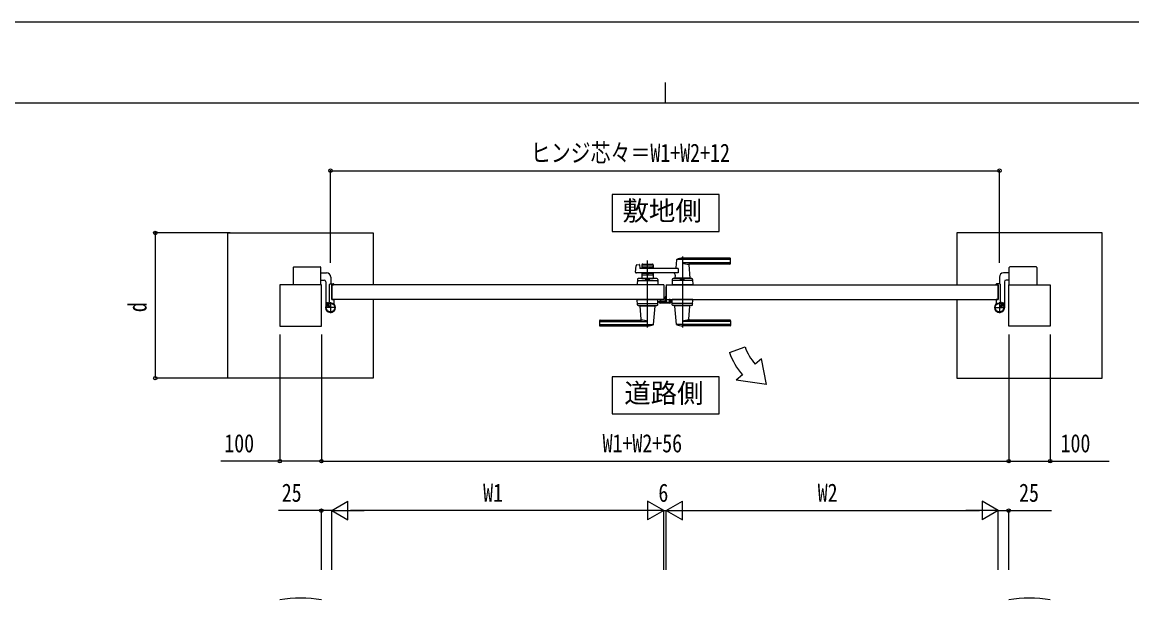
# Model space of a CAD drawing. Units: millimetres, scale not verified. Extents: x -4205 to 4205, y -2970 to 2970.
# Drawn here: x -1554 to 1120, y 1578 to 2970 of the extents above; entities that cross this region are included whole.
import ezdxf
from ezdxf.enums import TextEntityAlignment as Align

# ---------------------------------------------------------------- set-up
doc = ezdxf.new("R2010")
doc.units = ezdxf.units.MM
doc.header["$LTSCALE"] = 10
for name, color, linetype in [('0-2_USER1', 3, 'Continuous'), ('0-3_YKK_12', 2, 'Continuous'), ('0-4_YKK_13', 4, 'Continuous'), ('0-5_YKK_A1', 4, 'Continuous'), ('0-6_YKK_D', 6, 'Continuous'), ('0-7_YKK_ZWAK', 7, 'Continuous')]:
    doc.layers.add(name, color=color, linetype=linetype)
doc.styles.add('ＭＳ ゴシック', font='')
doc.styles.get('ＭＳ ゴシック').set_extended_font_data('MS Gothic')

msp = doc.modelspace()

# ---------------------------------------------------------------- linework, layer by layer
at = {"layer": '0-2_USER1'}
for points in [[(-132.01, 2554.58), (-132.01, 2465.33), (125.59, 2465.33), (125.59, 2554.58)], [(-132.01, 2115.14), (-132.01, 2025.89), (125.59, 2025.89), (125.59, 2115.14)]]:
    msp.add_lwpolyline(points, close=True, dxfattribs=at)
at = {"layer": '0-3_YKK_12'}
for p, q in [((-46.98, 2234.05), (-46.98, 2395.6)), ((37.02, 2405.05), (37.02, 2234.05))]:
    msp.add_line(p, q, dxfattribs=at)
at = {"layer": '0-4_YKK_13'}
for p, q in [((-2.03, 2332.05), (-1.98, 2332.05)), ((-2.03, 2309.85), (-2.03, 2332.05)), ((-4.03, 2300.65), (-4.03, 2308.35)), ((-2.53, 2309.85), (-2.03, 2309.85)), ((-2.03, 2307.35), (-2.03, 2303.05)), ((7.37, 2302.05), (8.87, 2302.05)), ((8.87, 2302.05), (8.87, 2294.64)), ((-18.94, 2294.64), (-18.94, 2297.75)), ((-17.94, 2298.75), (-17.44, 2298.75)), ((-17.44, 2298.75), (-17.33, 2298.65)), ((6.88, 2292.64), (-16.94, 2292.64)), ((-16.83, 2298.6), (-7.53, 2298.6)), ((-7.03, 2298.65), (-6.03, 2298.65))]:
    msp.add_line(p, q, dxfattribs=at)
for centre, radius, start, end in [((-2.53, 2308.35), 1.5, 90, 180), ((-1.53, 2307.35), 0.5, 154.15409, 180), ((-1.03, 2303.05), 1, 180, 198.19765)]:
    msp.add_arc(centre, radius, start, end, dxfattribs=at)
for centre, major_axis, ratio, start_param, end_param in [((-6.03, 2300.65), (0, -2), 0.99863, 0, 1.5707963), ((-17.93, 2297.75), (0.709, -0.709), 0.997265, 2.357564, 3.9256213), ((-16.93, 2294.65), (1.42, 1.42), 0.997265, 2.357564, 3.9256213), ((-16.83, 2298.62), (0.5, 0), 0.052408, 3.1415927, 4.712389), ((-7.53, 2298.62), (0.5, 0), 0.052408, 4.712389, 6.2831853), ((6.87, 2294.65), (-1.42, 1.42), 0.997265, 2.357564, 3.9256213)]:
    msp.add_ellipse(centre, major_axis=major_axis, ratio=ratio, start_param=start_param, end_param=end_param, dxfattribs=at)
at = {"layer": '0-5_YKK_A1'}
for p, q in [((-898.98, 2380.55), (-835.98, 2380.55)), ((-75.81, 2367.71), (-74.59, 2383.11)), ((-73.08, 2384.9), (-67.66, 2386.25)), ((-66.42, 2385.33), (-66.03, 2377.5)), ((-60.48, 2385.05), (-60.48, 2376.55)), ((-33.48, 2382.05), (-60.48, 2382.05)), ((-58.48, 2387.05), (-35.48, 2387.05)), ((-47.34, 2379.69), (-48.69, 2378.34)), ((-46.63, 2379.69), (-45.28, 2378.34)), ((-33.48, 2385.05), (-33.48, 2376.55)), ((22.97, 2397.43), (21.27, 2378.36)), ((152.02, 2398.03), (23.23, 2398.03)), ((152.02, 2401.05), (37.02, 2401.05)), ((152.02, 2390.38), (37.02, 2390.38)), ((151.02, 2387.05), (52, 2387.05)), ((52.19, 2384.86), (54.99, 2353.37)), ((153.02, 2389.05), (153.02, 2400.05)), ((889.02, 2380.55), (826.02, 2380.55)), ((-900.98, 2378.55), (-900.98, 2337.05)), ((-833.98, 2337.05), (-833.98, 2378.55)), ((-833.98, 2365.55), (-820.48, 2365.55)), ((-810.48, 2355.55), (-810.48, 2339.55)), ((26.58, 2376.55), (-65.03, 2376.55)), ((-60.48, 2365.55), (-60.48, 2352.05)), ((-33.48, 2360.05), (-60.48, 2360.05)), ((-49.4, 2378.05), (-58.48, 2378.05)), ((-49.4, 2364.05), (-58.48, 2364.05)), ((-47.34, 2362.4), (-48.69, 2363.76)), ((-46.63, 2362.4), (-45.28, 2363.76)), ((-35.48, 2378.05), (-44.57, 2378.05)), ((-35.48, 2364.05), (-44.57, 2364.05)), ((-33.48, 2365.55), (-33.48, 2352.05)), ((55.02, 2353.04), (19.02, 2353.04)), ((19.02, 2352.05), (19.02, 2353.04)), ((19.65, 2360.1), (19.05, 2353.36)), ((54.69, 2353.04), (19.35, 2353.04)), ((22.02, 2353.04), (19.85, 2353.04)), ((54.69, 2353.04), (52.02, 2353.04)), ((55.02, 2352.05), (55.02, 2353.04)), ((800.52, 2355.55), (800.52, 2339.55)), ((824.02, 2365.55), (810.52, 2365.55)), ((824.02, 2337.05), (824.02, 2378.55)), ((891.02, 2378.55), (891.02, 2337.05)), ((-833.98, 2348.55), (-826.48, 2348.55)), ((-812.98, 2296.99), (-812.98, 2337.55)), ((-810.98, 2339.55), (-803.98, 2339.55)), ((-807.98, 2302.05), (-807.98, 2337.05)), ((-807.68, 2337.35), (-803.48, 2337.35)), ((-802.98, 2337.85), (-802.98, 2338.55)), ((-71.54, 2350.11), (-71.98, 2337.05)), ((-21.98, 2337.05), (-71.98, 2337.05)), ((-69.71, 2347.05), (-24.25, 2347.05)), ((-24.41, 2352.05), (-69.55, 2352.05)), ((-60.48, 2352.05), (-33.48, 2352.05)), ((-51.48, 2349.25), (-51.48, 2352.05)), ((-51.48, 2349.25), (-42.48, 2349.25)), ((-22.42, 2350.11), (-21.98, 2337.05)), ((-7.98, 2337.05), (-7.98, 2302.05)), ((12.46, 2350.11), (12.02, 2337.05)), ((62.02, 2337.05), (12.02, 2337.05)), ((59.75, 2347.05), (14.29, 2347.05)), ((59.59, 2352.05), (14.45, 2352.05)), ((32.27, 2337.05), (41.77, 2337.05)), ((32.52, 2349.25), (32.52, 2352.05)), ((61.58, 2350.11), (62.02, 2337.05)), ((793.02, 2337.85), (793.02, 2338.55)), ((797.72, 2337.35), (793.52, 2337.35)), ((801.02, 2339.55), (794.02, 2339.55)), ((798.02, 2302.05), (798.02, 2337.05)), ((803.02, 2296.99), (803.02, 2337.55)), ((812.52, 2344.55), (812.52, 2282.05)), ((824.02, 2348.55), (816.52, 2348.55)), ((-7.98, 2302.05), (-807.98, 2302.05)), ((-807.68, 2301.75), (-803.48, 2301.75)), ((-802.98, 2301.25), (-802.98, 2292.21)), ((-71.54, 2288.98), (-71.98, 2302.05)), ((-71.98, 2302.05), (-21.98, 2302.05)), ((-22.42, 2288.98), (-21.98, 2302.05)), ((12.46, 2288.98), (12.02, 2302.05)), ((62.02, 2302.05), (12.02, 2302.05)), ((61.58, 2288.98), (62.02, 2302.05)), ((793.02, 2301.25), (793.02, 2292.21)), ((797.72, 2301.75), (793.52, 2301.75)), ((-797.98, 2282.05), (-823.98, 2282.05)), ((-822.53, 2293.6), (-812.47, 2283.54)), ((-819.3, 2288.47), (-820.06, 2289.23)), ((-819.7, 2287.93), (-816.28, 2284.52)), ((-815.82, 2284.99), (-819.3, 2288.47)), ((-817.4, 2290.37), (-818.16, 2291.13)), ((-813.92, 2286.89), (-817.4, 2290.37)), ((-813.46, 2287.35), (-816.87, 2290.76)), ((-816.28, 2284.52), (-813.46, 2287.35)), ((-810.98, 2295.05), (-810.98, 2269.05)), ((-69.71, 2292.05), (-24.25, 2292.05)), ((-69.55, 2287.05), (-24.41, 2287.05)), ((-64.98, 2287.05), (-64.98, 2286.05)), ((-64.98, 2286.05), (-28.98, 2286.05)), ((-62.15, 2254.23), (-64.96, 2285.72)), ((-32.93, 2241.65), (-29.01, 2285.72)), ((-28.98, 2287.05), (-28.98, 2286.05)), ((59.75, 2292.05), (14.29, 2292.05)), ((59.59, 2287.05), (14.45, 2287.05)), ((19.02, 2287.05), (19.02, 2286.05)), ((55.02, 2286.05), (19.02, 2286.05)), ((22.97, 2241.65), (19.05, 2285.72)), ((52.19, 2254.23), (55, 2285.72)), ((55.02, 2287.05), (55.02, 2286.05)), ((788.02, 2282.05), (814.02, 2282.05)), ((801.02, 2295.05), (801.02, 2269.05)), ((812.57, 2293.6), (802.51, 2283.54)), ((803.49, 2287.35), (806.91, 2290.76)), ((806.32, 2284.52), (803.49, 2287.35)), ((803.96, 2286.89), (807.44, 2290.37)), ((805.86, 2284.99), (809.34, 2288.47)), ((809.73, 2287.93), (806.32, 2284.52)), ((807.44, 2290.37), (808.2, 2291.13)), ((809.34, 2288.47), (810.1, 2289.23)), ((-162.98, 2250.05), (-162.98, 2239.05)), ((-161.98, 2248.72), (-46.98, 2248.72)), ((-160.98, 2252.05), (-61.96, 2252.05)), ((152.02, 2248.72), (37.02, 2248.72)), ((151.02, 2252.05), (52, 2252.05)), ((153.02, 2250.05), (153.02, 2239.05)), ((-161.98, 2241.06), (-33.19, 2241.06)), ((-161.98, 2238.05), (-46.98, 2238.05)), ((152.02, 2241.06), (23.23, 2241.06)), ((152.02, 2238.05), (37.02, 2238.05)), ((150.23, 2174.05), (187.82, 2187.73)), ((227.45, 2158.48), (212.13, 2145.63)), ((239.38, 2097.05), (227.45, 2158.48)), ((181.49, 2119.91), (166.17, 2107.06)), ((239.38, 2097.05), (166.17, 2107.06))]:
    msp.add_line(p, q, dxfattribs=at)
at = {"layer": '0-5_YKK_A1', "color": 7}
for p, q in [((-3.28, 2297.85), (-3.28, 2308.05)), ((-2.28, 2309.05), (-1.98, 2309.05)), ((-1.98, 2307.55), (-1.98, 2295.85)), ((5.52, 2302.05), (6.72, 2302.05)), ((5.72, 2301.05), (5.52, 2301.05)), ((6.02, 2295.85), (6.02, 2300.75)), ((7.02, 2301.75), (7.02, 2295.55)), ((-16.98, 2295.55), (-16.98, 2297.35)), ((-15.98, 2298.35), (-14.78, 2298.35)), ((-15.98, 2297.05), (-15.98, 2296.15)), ((6.02, 2294.55), (-15.98, 2294.55)), ((-14.78, 2297.35), (-15.68, 2297.35)), ((-15.68, 2295.85), (-9.28, 2295.85)), ((-14.48, 2298.05), (-14.48, 2297.65)), ((-10.48, 2297.65), (-10.48, 2298.05)), ((-10.18, 2298.35), (-8.98, 2298.35)), ((-9.28, 2297.35), (-10.18, 2297.35)), ((-8.98, 2296.15), (-8.98, 2297.05)), ((-7.98, 2297.35), (-7.98, 2296.15)), ((-7.68, 2295.85), (-5.28, 2295.85)), ((-1.68, 2295.55), (5.72, 2295.55))]:
    msp.add_line(p, q, dxfattribs=at)
at = {"layer": '0-5_YKK_A1'}
for points in [[(-1057.98, 2462.05), (-707.98, 2462.05), (-707.98, 2337.05)], [(-707.98, 2302.05), (-707.98, 2112.05), (-1057.98, 2112.05), (-1057.98, 2462.05)], [(1048.02, 2462.05), (698.02, 2462.05), (698.02, 2337.05)], [(698.02, 2302.05), (698.02, 2112.05), (1048.02, 2112.05), (1048.02, 2462.05)], [(26.58, 2376.55), (26.58, 2365.55), (-73.81, 2365.55)], [(-822.48, 2344.55), (-822.48, 2289.66), (-822.48, 2282.05)], [(-7.98, 2337.05), (-807.98, 2337.05), (-807.98, 2302.05)], [(-51.48, 2349.25), (-42.48, 2349.25), (-42.48, 2352.05)], [(-1.98, 2337.05), (-1.98, 2302.05), (798.02, 2302.05)], [(-1.98, 2337.05), (798.02, 2337.05), (798.02, 2302.05)], [(32.52, 2349.25), (41.52, 2349.25), (41.52, 2352.05)], [(-820.53, 2288.77), (-821.59, 2287.71), (-822.31, 2288.97)], [(-822.26, 2290.36), (-820.21, 2289.65), (-818.97, 2290.03)], [(-816.87, 2290.76), (-817.7, 2291.59), (-820.53, 2288.77), (-819.7, 2287.93)], [(-819.29, 2293.33), (-818.58, 2291.28), (-818.97, 2290.03)], [(-817.7, 2291.59), (-816.64, 2292.65), (-817.9, 2293.38)], [(807.74, 2291.59), (806.68, 2292.65), (807.94, 2293.38)], [(806.91, 2290.76), (807.74, 2291.59), (810.57, 2288.77), (809.73, 2287.93)], [(809.33, 2293.33), (808.62, 2291.28), (809, 2290.03)], [(812.3, 2290.36), (810.25, 2289.65), (809, 2290.03)], [(810.57, 2288.77), (811.63, 2287.71), (812.35, 2288.97)]]:
    msp.add_lwpolyline(points, dxfattribs=at)
for points in [[(-932.98, 2237.05), (-832.98, 2237.05), (-832.98, 2337.05), (-932.98, 2337.05)], [(923.02, 2237.05), (823.02, 2237.05), (823.02, 2337.05), (923.02, 2337.05)]]:
    msp.add_lwpolyline(points, close=True, dxfattribs=at)
for centre, radius in [((-810.98, 2282.05), 11.5), ((-810.98, 2282.05), 10.35), ((801.02, 2282.05), 11.5), ((801.02, 2282.05), 10.35)]:
    msp.add_circle(centre, radius, dxfattribs=at)
for centre, radius, start, end in [((-898.98, 2378.55), 2, 90, 180), ((-835.98, 2378.55), 2, 360, 90), ((-72.6, 2382.96), 2, 104.03624, 175.49449), ((-67.42, 2385.28), 1, 2.86241, 104.03624), ((-58.48, 2385.05), 2, 90, 180), ((-58.48, 2380.05), 2, 180, 270), ((-46.98, 2379.34), 0.5, 45, 135), ((-35.48, 2385.05), 2, 0, 90), ((-35.48, 2380.05), 2, 270, 0), ((23.96, 2397.36), 1, 113.30607, 174.91858), ((37.02, 2367.05), 34, 90, 113.30607), ((50.81, 2417.02), 30, 242.63879, 272.27092), ((54.18, 2385.05), 2, 90, 185.08142), ((151.02, 2389.05), 2, 270, 0), ((152.02, 2400.05), 1, 0, 90), ((152.02, 2397.03), 1, 0, 90), ((152.02, 2391.38), 1, 270, 0), ((826.02, 2378.55), 2, 90, 180), ((889.02, 2378.55), 2, 0, 90), ((-820.48, 2355.55), 10, 360, 90), ((-73.81, 2367.55), 2, 175.49449, 270), ((-65.03, 2377.55), 1, 182.86241, 270), ((-58.48, 2362.05), 2, 90, 180), ((-49.4, 2379.05), 1, 270, 315), ((-49.4, 2363.05), 1, 45, 90), ((-46.98, 2362.76), 0.5, 225, 315), ((-44.57, 2379.05), 1, 225, 270), ((-44.57, 2363.05), 1, 90, 135), ((-35.48, 2362.05), 2, 0, 90), ((14.67, 2360.54), 5, 354.91858, 90), ((19.35, 2353.34), 0.3, 174.91858, 270), ((19.28, 2378.54), 2, 270, 354.91858), ((54.69, 2353.34), 0.3, 270, 5.08142), ((810.52, 2355.55), 10, 90, 180), ((-826.48, 2344.55), 4, 360, 90), ((-810.98, 2337.55), 2, 90, 180), ((-807.68, 2337.05), 0.3, 90, 180), ((-803.98, 2338.55), 1, 360, 90), ((-803.48, 2337.85), 0.5, 270, 360), ((-69.71, 2345.05), 2, 90, 178.09085), ((-69.55, 2350.05), 2, 90, 178.09085), ((-46.98, 2339.64), 10.61, 64.90378, 115.09622), ((-24.41, 2350.05), 2, 1.90915, 90), ((-24.25, 2345.05), 2, 1.90915, 90), ((14.29, 2345.05), 2, 90, 178.09085), ((14.45, 2350.05), 2, 90, 178.09085), ((37.02, 2339.64), 10.61, 64.90378, 115.09622), ((59.59, 2350.05), 2, 1.90915, 90), ((59.75, 2345.05), 2, 1.90915, 90), ((794.02, 2338.55), 1, 90, 180), ((793.52, 2337.85), 0.5, 180, 270), ((797.72, 2337.05), 0.3, 360, 90), ((801.02, 2337.55), 2, 360, 90), ((816.52, 2344.55), 4, 90, 180), ((-807.68, 2302.05), 0.3, 180, 270), ((-803.48, 2301.25), 0.5, 360, 90), ((793.52, 2301.25), 0.5, 90, 180), ((797.72, 2302.05), 0.3, 270, 360), ((-821.19, 2289.62), 1.3, 149.0353, 210), ((-810.98, 2282.05), 11.5, 115.10278, 38.01228), ((-814.59, 2285.65), 9, 120.9647, 149.0353), ((-818.55, 2292.26), 1.3, 60, 120.9647), ((-817.98, 2296.99), 5, 295.10278, 359.99998), ((-797.98, 2292.21), 5, 180, 218.01228), ((-69.71, 2294.05), 2, 181.90915, 270), ((-69.55, 2289.05), 2, 181.90915, 270), ((-64.66, 2285.75), 0.3, 90, 185.08142), ((-29.31, 2285.75), 0.3, 354.91858, 90), ((-24.41, 2289.05), 2, 270, 358.09085), ((-24.25, 2294.05), 2, 270, 358.09085), ((14.29, 2294.05), 2, 181.90915, 270), ((14.45, 2289.05), 2, 181.90915, 270), ((19.35, 2285.75), 0.3, 90, 185.08142), ((54.7, 2285.75), 0.3, 354.91858, 90), ((59.59, 2289.05), 2, 270, 358.09085), ((59.75, 2294.05), 2, 270, 358.09085), ((801.02, 2282.05), 11.5, 141.98772, 64.89722), ((788.02, 2292.21), 5, 321.98772, 360), ((808.02, 2296.99), 5, 180.00002, 244.89722), ((808.59, 2292.26), 1.3, 59.0353, 120), ((804.63, 2285.65), 9, 30.9647, 59.0353), ((811.23, 2289.62), 1.3, 330, 30.9647), ((-160.98, 2250.05), 2, 90, 180), ((-161.98, 2247.72), 1, 90, 180), ((-64.15, 2254.05), 2, 270, 5.08142), ((-60.77, 2222.07), 30, 62.63879, 92.27092), ((50.81, 2222.07), 30, 87.72908, 117.36121), ((54.19, 2254.05), 2, 174.91858, 270), ((151.02, 2250.05), 2, 0, 90), ((152.02, 2247.72), 1, 0, 90), ((-161.98, 2242.06), 1, 180, 270), ((-161.98, 2239.05), 1, 180, 270), ((-46.98, 2272.05), 34, 270, 293.30607), ((-33.93, 2241.74), 1, 293.30607, 354.91858), ((23.97, 2241.74), 1, 185.08142, 246.69393), ((37.02, 2272.05), 34, 246.69393, 270), ((152.02, 2242.06), 1, 270, 0), ((152.02, 2239.05), 1, 270, 0), ((319.38, 2235.62), 180, 200.00072, 220.00072), ((319.38, 2235.62), 140, 200.00072, 220.00072), ((-882.98, 1261.83), 320, 80.99877, 99.00123), ((873.02, 1261.83), 320, 80.99877, 99.00123)]:
    msp.add_arc(centre, radius, start, end, dxfattribs=at)
at = {"layer": '0-5_YKK_A1', "color": 7}
for centre, radius, start, end in [((-2.28, 2308.05), 1, 90, 180), ((5.52, 2301.55), 0.5, 90, 180), ((5.52, 2301.55), 0.5, 180, 270), ((5.72, 2300.75), 0.3, 360, 89.99863), ((6.72, 2301.75), 0.3, 360, 89.99863), ((-15.98, 2297.35), 1, 90, 180), ((-15.98, 2295.55), 1, 180, 270), ((-15.68, 2297.05), 0.3, 89.99863, 180), ((-15.68, 2296.15), 0.3, 180, 269.99863), ((-14.78, 2298.05), 0.3, 360, 89.99863), ((-14.78, 2297.65), 0.3, 269.99863, 359.99863), ((-10.18, 2298.05), 0.3, 89.99863, 180.00291), ((-10.18, 2297.65), 0.3, 180, 269.99863), ((-9.28, 2297.05), 0.3, 359.99709, 89.99863), ((-9.28, 2296.15), 0.3, 269.99863, 359.99863), ((-8.98, 2297.35), 1, 360, 90), ((-7.68, 2296.15), 0.3, 180, 269.99863), ((-5.28, 2297.85), 2, 269.99863, 359.99863), ((-1.68, 2295.85), 0.3, 180, 269.99863), ((5.72, 2295.85), 0.3, 269.99863, 359.99863), ((6.02, 2295.55), 1, 269.99863, 359.99863)]:
    msp.add_arc(centre, radius, start, end, dxfattribs=at)
at = {"layer": '0-6_YKK_D'}
for p, q in [((-810.98, 2390.05), (-810.98, 2613.05)), ((-810.98, 2612.05), (801.02, 2612.05)), ((801.02, 2390.05), (801.02, 2613.05)), ((-1052.98, 2462.05), (-1234, 2462.05)), ((-1233, 2462.05), (-1233, 2112.05)), ((-932.98, 2217.05), (-932.98, 1911.05)), ((-832.98, 2217.05), (-832.98, 1911.05)), ((-832.98, 2217.05), (-832.98, 1911.05)), ((823.02, 2217.05), (823.02, 1911.05)), ((823.02, 2217.05), (823.02, 1911.05)), ((923.02, 2217.05), (923.02, 1911.05)), ((-1052.98, 2112.05), (-1234, 2112.05)), ((-832.98, 1912.05), (823.02, 1912.05)), ((-832.98, 1650.39), (-832.98, 1793.84)), ((-807.98, 1792.84), (-769.01, 1815.34)), ((-807.98, 1650.39), (-807.98, 1793.84)), ((-807.98, 1650.39), (-807.98, 1793.84)), ((-807.98, 1792.84), (-769.01, 1770.34)), ((-807.98, 1792.84), (-730.04, 1792.84)), ((-769.01, 1770.34), (-769.01, 1815.34)), ((-52.98, 1792.84), (-762.98, 1792.84)), ((-7.98, 1792.84), (-85.92, 1792.84)), ((-7.98, 1792.84), (-46.95, 1815.34)), ((-46.95, 1815.34), (-46.95, 1770.34)), ((-7.98, 1792.84), (-46.95, 1770.34)), ((-7.98, 1650.39), (-7.98, 1793.84)), ((-7.98, 1650.39), (-7.98, 1793.84)), ((-7.98, 1792.84), (-1.98, 1792.84)), ((-1.98, 1792.84), (36.99, 1815.34)), ((-1.98, 1650.39), (-1.98, 1793.84)), ((-1.98, 1650.39), (-1.98, 1793.84)), ((-1.98, 1792.84), (36.99, 1770.34)), ((-1.98, 1792.84), (75.96, 1792.84)), ((36.99, 1770.34), (36.99, 1815.34)), ((43.02, 1792.84), (753.02, 1792.84)), ((798.02, 1792.84), (720.08, 1792.84)), ((798.02, 1792.84), (759.05, 1815.34)), ((759.05, 1815.34), (759.05, 1770.34)), ((798.02, 1792.84), (759.05, 1770.34)), ((798.02, 1650.39), (798.02, 1793.84)), ((798.02, 1650.39), (798.02, 1793.84)), ((823.02, 1650.39), (823.02, 1793.84))]:
    msp.add_line(p, q, dxfattribs=at)
for points in [[(-832.98, 1912.05), (-932.98, 1912.05), (-1074.78, 1912.05)], [(823.02, 1912.05), (923.02, 1912.05), (1064.82, 1912.05)], [(-807.98, 1792.84), (-832.98, 1792.84), (-936.38, 1792.84)], [(798.02, 1792.84), (823.02, 1792.84), (926.42, 1792.84)]]:
    msp.add_lwpolyline(points, dxfattribs=at)
for centre in [(-810.98, 2612.05), (801.02, 2612.05), (-1233, 2462.05), (-1233, 2112.05), (-932.98, 1912.05), (-832.98, 1912.05), (-832.98, 1912.05), (823.02, 1912.05), (823.02, 1912.05), (923.02, 1912.05), (-832.98, 1792.84), (823.02, 1792.84)]:
    msp.add_circle(centre, 4.25, dxfattribs=at)
at = {"layer": '0-7_YKK_ZWAK'}
for p, q in [((-4.98, 2825), (-4.98, 2775)), ((3895.02, 2775), (-3904.98, 2775))]:
    msp.add_line(p, q, dxfattribs=at)
msp.add_lwpolyline([(-4205, -2970), (4205, -2970), (4205, 2970), (-4205, 2970)], close=True, dxfattribs=at)

# ---------------------------------------------------------------- texts
at = {"layer": '0-2_USER1', "style": 'ＭＳ ゴシック'}
for s, p in [('敷地側', (-107.63, 2478.08)), ('道路側', (-103.29, 2038.64))]:
    msp.add_text(s, height=46.74, dxfattribs=at).set_placement(p, align=Align.BOTTOM_LEFT)
at = {"layer": '0-6_YKK_D', "style": 'ＭＳ ゴシック', "width": 0.8}
for s, p in [('ヒンジ芯々＝W1+W2+12', (-328.18, 2620.05)), ('100', (-1066.78, 1920.05)), ('W1+W2+56', (-155.38, 1920.05)), ('100', (948.02, 1920.05)), ('25', (-928.38, 1800.84)), ('W1', (-443.18, 1800.84)), ('6', (-20.98, 1800.84)), ('W2', (362.82, 1800.84)), ('25', (848.02, 1800.84))]:
    msp.add_text(s, height=43.99, dxfattribs=at).set_placement(p, align=Align.BOTTOM_LEFT)
msp.add_text('d', height=43.99, rotation=90, dxfattribs=at).set_placement((-1241, 2271.05), align=Align.BOTTOM_LEFT)

doc.saveas('drawing.dxf')
